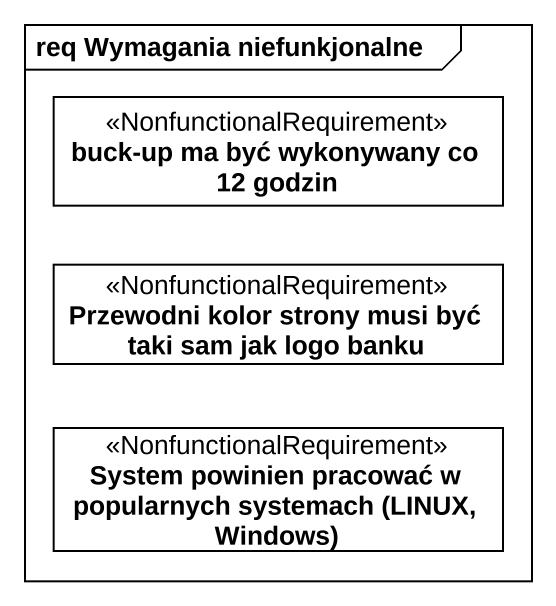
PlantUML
@startuml
mainframe req Wymagania niefunkjonalne
hide circle
hide empty members
class "buck-up ma być wykonywany co 12 godzin" as buck_up_ma_być_wykonywany <<NonfunctionalRequirement>>
class "Przewodni kolor strony musi być taki sam jak logo banku" as Przewodni_kolor_strony_musi <<NonfunctionalRequirement>>
class "System powinien pracować w popularnych systemach (LINUX, Windows)" as System_powinien_pracować_w <<NonfunctionalRequirement>>
@enduml
